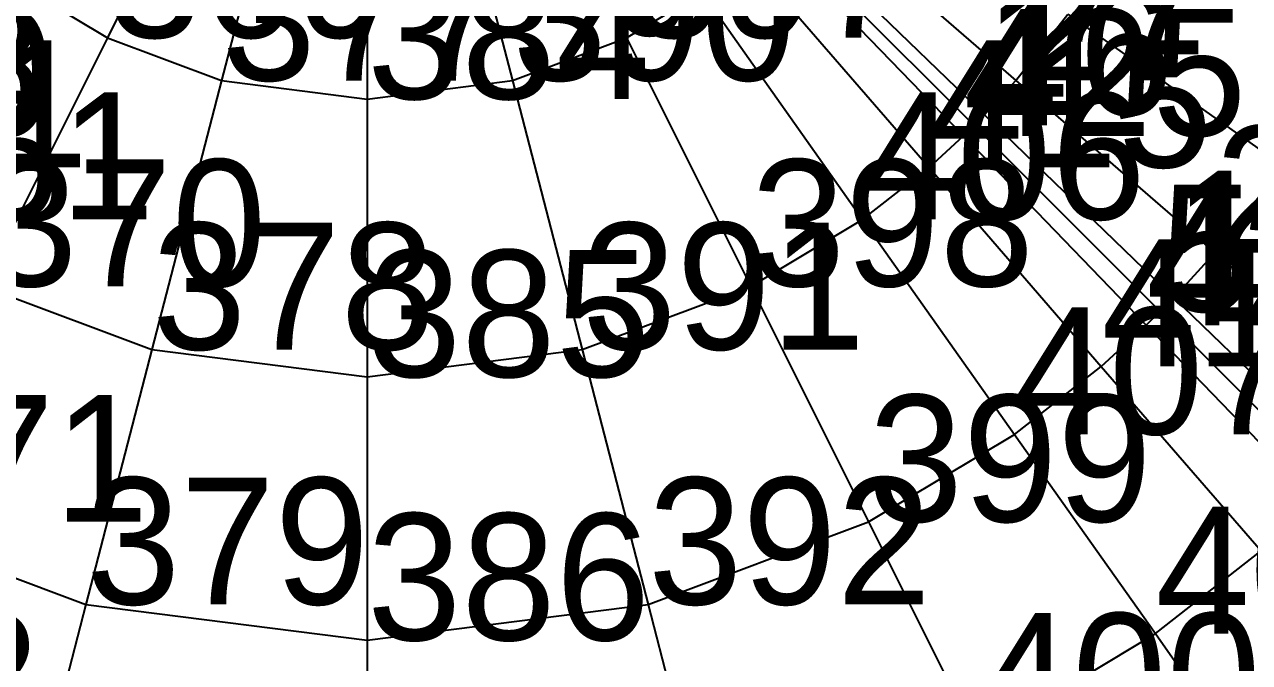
# Model space of a CAD drawing. Header units: metres. Extents: x -2.48 to 2.8, y -2.48 to 2.63.
# Drawn here: x -0.405 to 1.043, y -1.352 to -0.598 of the extents above; entities that cross this region are included whole.
import ezdxf

# ---------------------------------------------------------------- set-up
doc = ezdxf.new("R2010")
doc.units = ezdxf.units.M

msp = doc.modelspace()

# ---------------------------------------------------------------- linework, layer by layer
at = {"layer": 'ASSE', "color": 253}
for p, q in [((-0.154785, -0.30957, 2.780126), (-0.306922, -0.613843, 2.716026)), ((0.154785, -0.30957, 2.780126), (0.306922, -0.613843, 2.716026)), ((-0.086722, -0.335069, 2.780126), (-0.171961, -0.664405, 2.716026)), ((0, -0.34611, 2.780126), (0, -0.686298, 2.716026)), ((0.086722, -0.335069, 2.780126), (0.171961, -0.664405, 2.716026)), ((0.518792, -0.449287, 2.716026), (0.767073, -0.664305, 2.610773)), ((0.493623, -0.476803, 2.716026), (0.729858, -0.704989, 2.610773)), ((0.485286, -0.485286, 2.716026), (0.717531, -0.717531, 2.610773)), ((0.476803, -0.493623, 2.716026), (0.704989, -0.729858, 2.610773)), ((0.449287, -0.518792, 2.716026), (0.664305, -0.767073, 2.610773)), ((-0.396234, -0.56036, 2.716026), (-0.306922, -0.613843, 2.716026)), ((0.306922, -0.613843, 2.716026), (0.396234, -0.56036, 2.716026)), ((0.396234, -0.56036, 2.716026), (0.585862, -0.828534, 2.610773)), ((0.767073, -0.664305, 2.610773), (0.828534, -0.585862, 2.610773)), ((0.828534, -0.585862, 2.610773), (1.082532, -0.765466, 2.466761)), ((-0.306922, -0.613843, 2.716026), (-0.453807, -0.907613, 2.610773)), ((-0.306922, -0.613843, 2.716026), (-0.171961, -0.664405, 2.716026)), ((0.171961, -0.664405, 2.716026), (0.306922, -0.613843, 2.716026)), ((0.306922, -0.613843, 2.716026), (0.453807, -0.907613, 2.610773)), ((-0.171961, -0.664405, 2.716026), (-0.254257, -0.982373, 2.610773)), ((-0.171961, -0.664405, 2.716026), (0, -0.686298, 2.716026)), ((0, -0.686298, 2.716026), (0.171961, -0.664405, 2.716026)), ((0.171961, -0.664405, 2.716026), (0.254257, -0.982373, 2.610773)), ((0.729858, -0.704989, 2.610773), (0.767073, -0.664305, 2.610773)), ((0.767073, -0.664305, 2.610773), (1.00223, -0.867956, 2.466761)), ((0, -0.686298, 2.716026), (0, -1.014743, 2.610773)), ((0.717531, -0.717531, 2.610773), (0.729858, -0.704989, 2.610773)), ((0.729858, -0.704989, 2.610773), (0.953606, -0.921113, 2.466761)), ((0.704989, -0.729858, 2.610773), (0.717531, -0.717531, 2.610773)), ((0.717531, -0.717531, 2.610773), (0.9375, -0.9375, 2.466761)), ((0.664305, -0.767073, 2.610773), (0.704989, -0.729858, 2.610773)), ((0.704989, -0.729858, 2.610773), (0.921113, -0.953606, 2.466761)), ((0.585862, -0.828534, 2.610773), (0.664305, -0.767073, 2.610773)), ((0.664305, -0.767073, 2.610773), (0.867956, -1.00223, 2.466761)), ((1.00223, -0.867956, 2.466761), (1.082532, -0.765466, 2.466761)), ((0.453807, -0.907613, 2.610773), (0.585862, -0.828534, 2.610773)), ((0.585862, -0.828534, 2.610773), (0.765466, -1.082532, 2.466761)), ((0.953606, -0.921113, 2.466761), (1.00223, -0.867956, 2.466761)), ((1.00223, -0.867956, 2.466761), (1.220238, -1.056757, 2.287418)), ((-0.453807, -0.907613, 2.610773), (-0.254257, -0.982373, 2.610773)), ((0.254257, -0.982373, 2.610773), (0.453807, -0.907613, 2.610773)), ((0.453807, -0.907613, 2.610773), (0.592927, -1.185854, 2.466761)), ((0.9375, -0.9375, 2.466761), (0.953606, -0.921113, 2.466761)), ((0.953606, -0.921113, 2.466761), (1.161037, -1.121476, 2.287418)), ((0.921113, -0.953606, 2.466761), (0.9375, -0.9375, 2.466761)), ((0.9375, -0.9375, 2.466761), (1.141428, -1.141428, 2.287418)), ((0.867956, -1.00223, 2.466761), (0.921113, -0.953606, 2.466761)), ((0.921113, -0.953606, 2.466761), (1.121476, -1.161037, 2.287418)), ((-0.254257, -0.982373, 2.610773), (-0.332202, -1.283532, 2.466761)), ((-0.254257, -0.982373, 2.610773), (0, -1.014743, 2.610773)), ((0, -1.014743, 2.610773), (0.254257, -0.982373, 2.610773)), ((0.254257, -0.982373, 2.610773), (0.332202, -1.283532, 2.466761)), ((0.765466, -1.082532, 2.466761), (0.867956, -1.00223, 2.466761)), ((0.867956, -1.00223, 2.466761), (1.056757, -1.220238, 2.287418)), ((0, -1.014743, 2.610773), (0, -1.325825, 2.466761)), ((0.592927, -1.185854, 2.466761), (0.765466, -1.082532, 2.466761)), ((0.765466, -1.082532, 2.466761), (0.931972, -1.318007, 2.287418)), ((-0.592927, -1.185854, 2.466761), (-0.332202, -1.283532, 2.466761)), ((0.332202, -1.283532, 2.466761), (0.592927, -1.185854, 2.466761)), ((0.592927, -1.185854, 2.466761), (0.721902, -1.443805, 2.287418)), ((0.931972, -1.318007, 2.287418), (1.056757, -1.220238, 2.287418)), ((-0.332202, -1.283532, 2.466761), (-0.404464, -1.562729, 2.287418)), ((-0.332202, -1.283532, 2.466761), (0, -1.325825, 2.466761)), ((0, -1.325825, 2.466761), (0.332202, -1.283532, 2.466761)), ((0.332202, -1.283532, 2.466761), (0.404464, -1.562729, 2.287418)), ((0, -1.325825, 2.466761), (0, -1.614223, 2.287418)), ((0.721902, -1.443805, 2.287418), (0.931972, -1.318007, 2.287418)), ((0.931972, -1.318007, 2.287418), (1.082532, -1.530931, 2.077305))]:
    msp.add_line(p, q, dxfattribs=at)
at = {"layer": 'ESTRADOSSO'}
for p, q in [((-0.154785, -0.30957, 2.931288), (-0.306922, -0.613843, 2.870755)), ((0.154785, -0.30957, 2.931288), (0.306922, -0.613843, 2.870755)), ((-0.086722, -0.335069, 2.931288), (-0.171961, -0.664405, 2.870755)), ((0, -0.34611, 2.931288), (0, -0.686298, 2.870755)), ((0.086722, -0.335069, 2.931288), (0.171961, -0.664405, 2.870755)), ((0.518792, -0.449287, 2.870755), (0.767073, -0.664305, 2.771739)), ((0.493623, -0.476803, 2.870755), (0.729858, -0.704989, 2.771739)), ((0.485286, -0.485286, 2.870755), (0.717531, -0.717531, 2.771739)), ((0.476803, -0.493623, 2.870755), (0.704989, -0.729858, 2.771739)), ((0.449287, -0.518792, 2.870755), (0.664305, -0.767073, 2.771739)), ((-0.396234, -0.56036, 2.870755), (-0.306922, -0.613843, 2.870755)), ((0.306922, -0.613843, 2.870755), (0.396234, -0.56036, 2.870755)), ((0.396234, -0.56036, 2.870755), (0.585862, -0.828534, 2.771739)), ((0.767073, -0.664305, 2.771739), (0.828534, -0.585862, 2.771739)), ((0.828534, -0.585862, 2.771739), (1.082532, -0.765466, 2.637125)), ((-0.306922, -0.613843, 2.870755), (-0.453807, -0.907613, 2.771739)), ((-0.306922, -0.613843, 2.870755), (-0.171961, -0.664405, 2.870755)), ((0.171961, -0.664405, 2.870755), (0.306922, -0.613843, 2.870755)), ((0.306922, -0.613843, 2.870755), (0.453807, -0.907613, 2.771739)), ((-0.171961, -0.664405, 2.870755), (-0.254257, -0.982373, 2.771739)), ((-0.171961, -0.664405, 2.870755), (0, -0.686298, 2.870755)), ((0, -0.686298, 2.870755), (0.171961, -0.664405, 2.870755)), ((0.171961, -0.664405, 2.870755), (0.254257, -0.982373, 2.771739)), ((0.729858, -0.704989, 2.771739), (0.767073, -0.664305, 2.771739)), ((0.767073, -0.664305, 2.771739), (1.00223, -0.867956, 2.637125)), ((0, -0.686298, 2.870755), (0, -1.014743, 2.771739)), ((0.717531, -0.717531, 2.771739), (0.729858, -0.704989, 2.771739)), ((0.729858, -0.704989, 2.771739), (0.953606, -0.921113, 2.637125)), ((0.704989, -0.729858, 2.771739), (0.717531, -0.717531, 2.771739)), ((0.717531, -0.717531, 2.771739), (0.9375, -0.9375, 2.637125)), ((0.664305, -0.767073, 2.771739), (0.704989, -0.729858, 2.771739)), ((0.704989, -0.729858, 2.771739), (0.921113, -0.953606, 2.637125)), ((0.585862, -0.828534, 2.771739), (0.664305, -0.767073, 2.771739)), ((0.664305, -0.767073, 2.771739), (0.867956, -1.00223, 2.637125)), ((1.00223, -0.867956, 2.637125), (1.082532, -0.765466, 2.637125)), ((0.453807, -0.907613, 2.771739), (0.585862, -0.828534, 2.771739)), ((0.585862, -0.828534, 2.771739), (0.765466, -1.082532, 2.637125)), ((0.953606, -0.921113, 2.637125), (1.00223, -0.867956, 2.637125)), ((1.00223, -0.867956, 2.637125), (1.220238, -1.056757, 2.471139)), ((-0.453807, -0.907613, 2.771739), (-0.254257, -0.982373, 2.771739)), ((0.254257, -0.982373, 2.771739), (0.453807, -0.907613, 2.771739)), ((0.453807, -0.907613, 2.771739), (0.592927, -1.185854, 2.637125)), ((0.9375, -0.9375, 2.637125), (0.953606, -0.921113, 2.637125)), ((0.953606, -0.921113, 2.637125), (1.161037, -1.121476, 2.471139)), ((0.921113, -0.953606, 2.637125), (0.9375, -0.9375, 2.637125)), ((0.9375, -0.9375, 2.637125), (1.141428, -1.141428, 2.471139)), ((0.867956, -1.00223, 2.637125), (0.921113, -0.953606, 2.637125)), ((0.921113, -0.953606, 2.637125), (1.121476, -1.161037, 2.471139)), ((-0.254257, -0.982373, 2.771739), (-0.332202, -1.283532, 2.637125)), ((-0.254257, -0.982373, 2.771739), (0, -1.014743, 2.771739)), ((0, -1.014743, 2.771739), (0.254257, -0.982373, 2.771739)), ((0.254257, -0.982373, 2.771739), (0.332202, -1.283532, 2.637125)), ((0.765466, -1.082532, 2.637125), (0.867956, -1.00223, 2.637125)), ((0.867956, -1.00223, 2.637125), (1.056757, -1.220238, 2.471139)), ((0, -1.014743, 2.771739), (0, -1.325825, 2.637125)), ((0.592927, -1.185854, 2.637125), (0.765466, -1.082532, 2.637125)), ((0.765466, -1.082532, 2.637125), (0.931972, -1.318007, 2.471139)), ((-0.592927, -1.185854, 2.637125), (-0.332202, -1.283532, 2.637125)), ((0.332202, -1.283532, 2.637125), (0.592927, -1.185854, 2.637125)), ((0.592927, -1.185854, 2.637125), (0.721902, -1.443805, 2.471139)), ((0.931972, -1.318007, 2.471139), (1.056757, -1.220238, 2.471139)), ((-0.332202, -1.283532, 2.637125), (-0.404464, -1.562729, 2.471139)), ((-0.332202, -1.283532, 2.637125), (0, -1.325825, 2.637125)), ((0, -1.325825, 2.637125), (0.332202, -1.283532, 2.637125)), ((0.332202, -1.283532, 2.637125), (0.404464, -1.562729, 2.471139)), ((0, -1.325825, 2.637125), (0, -1.614223, 2.471139)), ((0.721902, -1.443805, 2.471139), (0.931972, -1.318007, 2.471139)), ((0.931972, -1.318007, 2.471139), (1.082532, -1.530931, 2.279609))]:
    msp.add_line(p, q, dxfattribs=at)
at = {"layer": 'fz', "color": 7}
for p, q in [((-0.306922, -0.613843, 2.870755), (-0.306922, -0.613843, 3.742755)), ((0.306922, -0.613843, 2.870755), (0.306922, -0.613843, 3.742755)), ((-0.171961, -0.664405, 2.870755), (-0.171961, -0.664405, 3.982755)), ((0.171961, -0.664405, 2.870755), (0.171961, -0.664405, 3.982755)), ((0.767073, -0.664305, 2.771739), (0.767073, -0.664305, 3.369739)), ((0, -0.686298, 2.870755), (0, -0.686298, 4.082755)), ((0.729858, -0.704989, 2.771739), (0.729858, -0.704989, 3.053739)), ((0.717531, -0.717531, 2.771739), (0.717531, -0.717531, 2.907739)), ((0.704989, -0.729858, 2.771739), (0.704989, -0.729858, 3.053739)), ((0.664305, -0.767073, 2.771739), (0.664305, -0.767073, 3.369739)), ((0.585862, -0.828534, 2.771739), (0.585862, -0.828534, 3.749739)), ((1.00223, -0.867956, 2.637125), (1.00223, -0.867956, 3.497125)), ((0.453807, -0.907613, 2.771739), (0.453807, -0.907613, 4.183739)), ((0.953606, -0.921113, 2.637125), (0.953606, -0.921113, 3.041125)), ((0.9375, -0.9375, 2.637125), (0.9375, -0.9375, 2.833125)), ((0.921113, -0.953606, 2.637125), (0.921113, -0.953606, 3.041125)), ((-0.254257, -0.982373, 2.771739), (-0.254257, -0.982373, 4.573739)), ((0.254257, -0.982373, 2.771739), (0.254257, -0.982373, 4.573739)), ((0.867956, -1.00223, 2.637125), (0.867956, -1.00223, 3.497125)), ((0, -1.014743, 2.771739), (0, -1.014743, 4.737739)), ((0.765466, -1.082532, 2.637125), (0.765466, -1.082532, 4.045125)), ((0.592927, -1.185854, 2.637125), (0.592927, -1.185854, 4.671125)), ((-0.332202, -1.283532, 2.637125), (-0.332202, -1.283532, 5.233125)), ((0.332202, -1.283532, 2.637125), (0.332202, -1.283532, 5.233125)), ((0, -1.325825, 2.637125), (0, -1.325825, 5.467125)), ((0.931972, -1.318007, 2.471139), (0.931972, -1.318007, 4.337139))]:
    msp.add_line(p, q, dxfattribs=at)
at = {"layer": 'INTERNAL'}
for p in [(-0.306922, -0.613843, 2.561298), (0.306922, -0.613843, 2.561298), (-0.171961, -0.664405, 2.561298), (0.171961, -0.664405, 2.561298), (0.767073, -0.664305, 2.449806), (0, -0.686298, 2.561298), (0.729858, -0.704989, 2.449806), (0.717531, -0.717531, 2.449806), (0.704989, -0.729858, 2.449806), (0.664305, -0.767073, 2.449806), (0.585862, -0.828534, 2.449806), (1.00223, -0.867956, 2.296397), (0.453807, -0.907613, 2.449806), (0.953606, -0.921113, 2.296397), (0.9375, -0.9375, 2.296397), (0.921113, -0.953606, 2.296397), (-0.254257, -0.982373, 2.449806), (0.254257, -0.982373, 2.449806), (0.867956, -1.00223, 2.296397), (0, -1.014743, 2.449806), (0.765466, -1.082532, 2.296397), (0.592927, -1.185854, 2.296397), (-0.332202, -1.283532, 2.296397), (0.332202, -1.283532, 2.296397), (0, -1.325825, 2.296397), (0.931972, -1.318007, 2.103696)]:
    msp.add_point(p, dxfattribs=at)
at = {"layer": 'INTRADOSSO'}
for p, q in [((-0.154785, -0.30957, 2.628965), (-0.306922, -0.613843, 2.561298)), ((0.154785, -0.30957, 2.628965), (0.306922, -0.613843, 2.561298)), ((-0.086722, -0.335069, 2.628965), (-0.171961, -0.664405, 2.561298)), ((0, -0.34611, 2.628965), (0, -0.686298, 2.561298)), ((0.086722, -0.335069, 2.628965), (0.171961, -0.664405, 2.561298)), ((0.518792, -0.449287, 2.561298), (0.767073, -0.664305, 2.449806)), ((0.493623, -0.476803, 2.561298), (0.729858, -0.704989, 2.449806)), ((0.485286, -0.485286, 2.561298), (0.717531, -0.717531, 2.449806)), ((0.476803, -0.493623, 2.561298), (0.704989, -0.729858, 2.449806)), ((0.449287, -0.518792, 2.561298), (0.664305, -0.767073, 2.449806)), ((-0.396234, -0.56036, 2.561298), (-0.306922, -0.613843, 2.561298)), ((0.306922, -0.613843, 2.561298), (0.396234, -0.56036, 2.561298)), ((0.396234, -0.56036, 2.561298), (0.585862, -0.828534, 2.449806)), ((0.767073, -0.664305, 2.449806), (0.828534, -0.585862, 2.449806)), ((0.828534, -0.585862, 2.449806), (1.082532, -0.765466, 2.296397)), ((-0.306922, -0.613843, 2.561298), (-0.453807, -0.907613, 2.449806)), ((-0.306922, -0.613843, 2.561298), (-0.171961, -0.664405, 2.561298)), ((0.171961, -0.664405, 2.561298), (0.306922, -0.613843, 2.561298)), ((0.306922, -0.613843, 2.561298), (0.453807, -0.907613, 2.449806)), ((-0.171961, -0.664405, 2.561298), (-0.254257, -0.982373, 2.449806)), ((-0.171961, -0.664405, 2.561298), (0, -0.686298, 2.561298)), ((0, -0.686298, 2.561298), (0.171961, -0.664405, 2.561298)), ((0.171961, -0.664405, 2.561298), (0.254257, -0.982373, 2.449806)), ((0.729858, -0.704989, 2.449806), (0.767073, -0.664305, 2.449806)), ((0.767073, -0.664305, 2.449806), (1.00223, -0.867956, 2.296397)), ((0, -0.686298, 2.561298), (0, -1.014743, 2.449806)), ((0.717531, -0.717531, 2.449806), (0.729858, -0.704989, 2.449806)), ((0.729858, -0.704989, 2.449806), (0.953606, -0.921113, 2.296397)), ((0.704989, -0.729858, 2.449806), (0.717531, -0.717531, 2.449806)), ((0.717531, -0.717531, 2.449806), (0.9375, -0.9375, 2.296397)), ((0.664305, -0.767073, 2.449806), (0.704989, -0.729858, 2.449806)), ((0.704989, -0.729858, 2.449806), (0.921113, -0.953606, 2.296397)), ((0.585862, -0.828534, 2.449806), (0.664305, -0.767073, 2.449806)), ((0.664305, -0.767073, 2.449806), (0.867956, -1.00223, 2.296397)), ((1.00223, -0.867956, 2.296397), (1.082532, -0.765466, 2.296397)), ((0.453807, -0.907613, 2.449806), (0.585862, -0.828534, 2.449806)), ((0.585862, -0.828534, 2.449806), (0.765466, -1.082532, 2.296397)), ((0.953606, -0.921113, 2.296397), (1.00223, -0.867956, 2.296397)), ((1.00223, -0.867956, 2.296397), (1.220238, -1.056757, 2.103696)), ((-0.453807, -0.907613, 2.449806), (-0.254257, -0.982373, 2.449806)), ((0.254257, -0.982373, 2.449806), (0.453807, -0.907613, 2.449806)), ((0.453807, -0.907613, 2.449806), (0.592927, -1.185854, 2.296397)), ((0.9375, -0.9375, 2.296397), (0.953606, -0.921113, 2.296397)), ((0.953606, -0.921113, 2.296397), (1.161037, -1.121476, 2.103696)), ((0.921113, -0.953606, 2.296397), (0.9375, -0.9375, 2.296397)), ((0.9375, -0.9375, 2.296397), (1.141428, -1.141428, 2.103696)), ((0.867956, -1.00223, 2.296397), (0.921113, -0.953606, 2.296397)), ((0.921113, -0.953606, 2.296397), (1.121476, -1.161037, 2.103696)), ((-0.254257, -0.982373, 2.449806), (-0.332202, -1.283532, 2.296397)), ((-0.254257, -0.982373, 2.449806), (0, -1.014743, 2.449806)), ((0, -1.014743, 2.449806), (0.254257, -0.982373, 2.449806)), ((0.254257, -0.982373, 2.449806), (0.332202, -1.283532, 2.296397)), ((0.765466, -1.082532, 2.296397), (0.867956, -1.00223, 2.296397)), ((0.867956, -1.00223, 2.296397), (1.056757, -1.220238, 2.103696)), ((0, -1.014743, 2.449806), (0, -1.325825, 2.296397)), ((0.592927, -1.185854, 2.296397), (0.765466, -1.082532, 2.296397)), ((0.765466, -1.082532, 2.296397), (0.931972, -1.318007, 2.103696)), ((-0.592927, -1.185854, 2.296397), (-0.332202, -1.283532, 2.296397)), ((0.332202, -1.283532, 2.296397), (0.592927, -1.185854, 2.296397)), ((0.592927, -1.185854, 2.296397), (0.721902, -1.443805, 2.103696)), ((0.931972, -1.318007, 2.103696), (1.056757, -1.220238, 2.103696)), ((-0.332202, -1.283532, 2.296397), (-0.404464, -1.562729, 2.103696)), ((-0.332202, -1.283532, 2.296397), (0, -1.325825, 2.296397)), ((0, -1.325825, 2.296397), (0.332202, -1.283532, 2.296397)), ((0.332202, -1.283532, 2.296397), (0.404464, -1.562729, 2.103696)), ((0, -1.325825, 2.296397), (0, -1.614223, 2.103696)), ((0.721902, -1.443805, 2.103696), (0.931972, -1.318007, 2.103696)), ((0.931972, -1.318007, 2.103696), (1.082532, -1.530931, 1.875))]:
    msp.add_line(p, q, dxfattribs=at)
at = {"layer": 'MAXSPINTA', "color": 41, "ltscale": 2.777184}
for p, q in [((-0.154785, -0.30957, 2.651013), (-0.306922, -0.613843, 2.634161)), ((0.154785, -0.30957, 2.651013), (0.306922, -0.613843, 2.634161))]:
    msp.add_line(p, q, dxfattribs=at)
at = {"layer": 'MAXSPINTA', "color": 41, "ltscale": 2.894168}
for p, q in [((-0.086722, -0.335069, 2.660092), (-0.171961, -0.664405, 2.657193)), ((0.086722, -0.335069, 2.660092), (0.171961, -0.664405, 2.657193))]:
    msp.add_line(p, q, dxfattribs=at)
at = {"layer": 'MAXSPINTA', "color": 41, "ltscale": 2.94524}
msp.add_line((0, -0.34611, 2.664333), (0, -0.686298, 2.66775), dxfattribs=at)
at = {"layer": 'MAXSPINTA', "color": 41, "ltscale": 2.771012}
for p, q in [((0.518792, -0.449287, 2.599857), (0.767073, -0.664305, 2.527224)), ((0.449287, -0.518792, 2.599857), (0.664305, -0.767073, 2.527224))]:
    msp.add_line(p, q, dxfattribs=at)
at = {"layer": 'MAXSPINTA', "color": 41, "ltscale": 2.583253}
for p, q in [((0.493623, -0.476803, 2.594738), (0.729858, -0.704989, 2.518059)), ((0.476803, -0.493623, 2.594738), (0.704989, -0.729858, 2.518059))]:
    msp.add_line(p, q, dxfattribs=at)
at = {"layer": 'MAXSPINTA', "color": 41, "ltscale": 2.495253}
msp.add_line((0.485286, -0.485286, 2.594141), (0.717531, -0.717531, 2.516972), dxfattribs=at)
at = {"layer": 'MAXSPINTA', "color": 41, "ltscale": 2.402866}
for p, q in [((-0.396234, -0.56036, 2.612865), (-0.306922, -0.613843, 2.634161)), ((0.306922, -0.613843, 2.634161), (0.396234, -0.56036, 2.612865))]:
    msp.add_line(p, q, dxfattribs=at)
at = {"layer": 'MAXSPINTA', "color": 41, "ltscale": 2.988758}
msp.add_line((0.396234, -0.56036, 2.612865), (0.585862, -0.828534, 2.549904), dxfattribs=at)
at = {"layer": 'MAXSPINTA', "color": 41, "ltscale": 2.41023}
for p, q in [((0.767073, -0.664305, 2.527224), (0.828534, -0.585862, 2.549904)), ((0.585862, -0.828534, 2.549904), (0.664305, -0.767073, 2.527224))]:
    msp.add_line(p, q, dxfattribs=at)
at = {"layer": 'MAXSPINTA', "color": 41, "ltscale": 3.401673}
for p, q in [((0.828534, -0.585862, 2.549904), (1.082532, -0.765466, 2.446904)), ((0.585862, -0.828534, 2.549904), (0.765466, -1.082532, 2.446904))]:
    msp.add_line(p, q, dxfattribs=at)
at = {"layer": 'MAXSPINTA', "color": 41, "ltscale": 3.234342}
for p, q in [((-0.306922, -0.613843, 2.634161), (-0.453807, -0.907613, 2.586023)), ((0.306922, -0.613843, 2.634161), (0.453807, -0.907613, 2.586023))]:
    msp.add_line(p, q, dxfattribs=at)
at = {"layer": 'MAXSPINTA', "color": 41, "ltscale": 2.390325}
for p, q in [((-0.306922, -0.613843, 2.634161), (-0.171961, -0.664405, 2.657193)), ((0.171961, -0.664405, 2.657193), (0.306922, -0.613843, 2.634161))]:
    msp.add_line(p, q, dxfattribs=at)
at = {"layer": 'MAXSPINTA', "color": 41, "ltscale": 3.458253}
for p, q in [((-0.171961, -0.664405, 2.657193), (-0.254257, -0.982373, 2.624014)), ((0.171961, -0.664405, 2.657193), (0.254257, -0.982373, 2.624014))]:
    msp.add_line(p, q, dxfattribs=at)
at = {"layer": 'MAXSPINTA', "color": 41, "ltscale": 2.370651}
for p, q in [((-0.171961, -0.664405, 2.657193), (0, -0.686298, 2.66775)), ((0, -0.686298, 2.66775), (0.171961, -0.664405, 2.657193))]:
    msp.add_line(p, q, dxfattribs=at)
at = {"layer": 'MAXSPINTA', "color": 41, "ltscale": 2.380393}
for p, q in [((0.729858, -0.704989, 2.518059), (0.767073, -0.664305, 2.527224)), ((0.664305, -0.767073, 2.527224), (0.704989, -0.729858, 2.518059))]:
    msp.add_line(p, q, dxfattribs=at)
at = {"layer": 'MAXSPINTA', "color": 41, "ltscale": 3.067204}
for p, q in [((0.767073, -0.664305, 2.527224), (1.00223, -0.867956, 2.414874)), ((0.664305, -0.767073, 2.527224), (0.867956, -1.00223, 2.414874))]:
    msp.add_line(p, q, dxfattribs=at)
at = {"layer": 'MAXSPINTA', "color": 41, "ltscale": 3.554487}
msp.add_line((0, -0.686298, 2.66775), (0, -1.014743, 2.64103), dxfattribs=at)
at = {"layer": 'MAXSPINTA', "color": 41, "ltscale": 2.351879}
for p, q in [((0.717531, -0.717531, 2.516972), (0.729858, -0.704989, 2.518059)), ((0.704989, -0.729858, 2.518059), (0.717531, -0.717531, 2.516972))]:
    msp.add_line(p, q, dxfattribs=at)
at = {"layer": 'MAXSPINTA', "color": 41, "ltscale": 2.776087}
for p, q in [((0.729858, -0.704989, 2.518059), (0.953606, -0.921113, 2.401571)), ((0.704989, -0.729858, 2.518059), (0.921113, -0.953606, 2.401571))]:
    msp.add_line(p, q, dxfattribs=at)
at = {"layer": 'MAXSPINTA', "color": 41, "ltscale": 2.638614}
msp.add_line((0.717531, -0.717531, 2.516972), (0.9375, -0.9375, 2.399964), dxfattribs=at)
at = {"layer": 'MAXSPINTA', "color": 41, "ltscale": 2.420225}
for p, q in [((1.00223, -0.867956, 2.414874), (1.082532, -0.765466, 2.446904)), ((0.765466, -1.082532, 2.446904), (0.867956, -1.00223, 2.414874))]:
    msp.add_line(p, q, dxfattribs=at)
at = {"layer": 'MAXSPINTA', "color": 41, "ltscale": 2.418023}
msp.add_line((0.453807, -0.907613, 2.586023), (0.585862, -0.828534, 2.549904), dxfattribs=at)
at = {"layer": 'MAXSPINTA', "color": 41, "ltscale": 2.387875}
for p, q in [((0.953606, -0.921113, 2.401571), (1.00223, -0.867956, 2.414874)), ((0.867956, -1.00223, 2.414874), (0.921113, -0.953606, 2.401571))]:
    msp.add_line(p, q, dxfattribs=at)
at = {"layer": 'MAXSPINTA', "color": 41, "ltscale": 3.464237}
for p, q in [((1.00223, -0.867956, 2.414874), (1.220238, -1.056757, 2.262728)), ((0.867956, -1.00223, 2.414874), (1.056757, -1.220238, 2.262728))]:
    msp.add_line(p, q, dxfattribs=at)
at = {"layer": 'MAXSPINTA', "color": 41, "ltscale": 2.397557}
for p, q in [((-0.453807, -0.907613, 2.586023), (-0.254257, -0.982373, 2.624014)), ((0.254257, -0.982373, 2.624014), (0.453807, -0.907613, 2.586023))]:
    msp.add_line(p, q, dxfattribs=at)
at = {"layer": 'MAXSPINTA', "color": 41, "ltscale": 3.77364}
msp.add_line((0.453807, -0.907613, 2.586023), (0.592927, -1.185854, 2.496518), dxfattribs=at)
at = {"layer": 'MAXSPINTA', "color": 41, "ltscale": 2.353129}
for p, q in [((0.9375, -0.9375, 2.399964), (0.953606, -0.921113, 2.401571)), ((0.921113, -0.953606, 2.401571), (0.9375, -0.9375, 2.399964))]:
    msp.add_line(p, q, dxfattribs=at)
at = {"layer": 'MAXSPINTA', "color": 41, "ltscale": 3.048243}
for p, q in [((0.953606, -0.921113, 2.401571), (1.161037, -1.121476, 2.246304)), ((0.921113, -0.953606, 2.401571), (1.121476, -1.161037, 2.246304))]:
    msp.add_line(p, q, dxfattribs=at)
at = {"layer": 'MAXSPINTA', "color": 41, "ltscale": 2.852727}
msp.add_line((0.9375, -0.9375, 2.399964), (1.141428, -1.141428, 2.244274), dxfattribs=at)
at = {"layer": 'MAXSPINTA', "color": 41, "ltscale": 4.107245}
for p, q in [((-0.254257, -0.982373, 2.624014), (-0.332202, -1.283532, 2.54718)), ((0.254257, -0.982373, 2.624014), (0.332202, -1.283532, 2.54718))]:
    msp.add_line(p, q, dxfattribs=at)
at = {"layer": 'MAXSPINTA', "color": 41, "ltscale": 2.37144}
for p, q in [((-0.254257, -0.982373, 2.624014), (0, -1.014743, 2.64103)), ((0, -1.014743, 2.64103), (0.254257, -0.982373, 2.624014))]:
    msp.add_line(p, q, dxfattribs=at)
at = {"layer": 'MAXSPINTA', "color": 61, "ltscale": 4.249624}
msp.add_line((0, -1.014743, 2.64103), (0, -1.325825, 2.569127), dxfattribs=at)
at = {"layer": 'MAXSPINTA', "color": 41, "ltscale": 2.424679}
msp.add_line((0.592927, -1.185854, 2.496518), (0.765466, -1.082532, 2.446904), dxfattribs=at)
at = {"layer": 'MAXSPINTA', "color": 41, "ltscale": 3.94546}
msp.add_line((0.765466, -1.082532, 2.446904), (0.931972, -1.318007, 2.301542), dxfattribs=at)
at = {"layer": 'MAXSPINTA', "color": 41, "ltscale": 2.399123}
for p, q in [((-0.592927, -1.185854, 2.496518), (-0.332202, -1.283532, 2.54718)), ((0.332202, -1.283532, 2.54718), (0.592927, -1.185854, 2.496518))]:
    msp.add_line(p, q, dxfattribs=at)
at = {"layer": 'MAXSPINTA', "color": 61, "ltscale": 4.480041}
msp.add_line((0.592927, -1.185854, 2.496518), (0.721902, -1.443805, 2.360666), dxfattribs=at)
at = {"layer": 'MAXSPINTA', "color": 41, "ltscale": 2.419562}
msp.add_line((0.931972, -1.318007, 2.301542), (1.056757, -1.220238, 2.262728), dxfattribs=at)
at = {"layer": 'MAXSPINTA', "color": 61, "ltscale": 4.959025}
for p, q in [((-0.332202, -1.283532, 2.54718), (-0.404464, -1.562729, 2.419431)), ((0.332202, -1.283532, 2.54718), (0.404464, -1.562729, 2.419431))]:
    msp.add_line(p, q, dxfattribs=at)
at = {"layer": 'MAXSPINTA', "color": 41, "ltscale": 2.371358}
for p, q in [((-0.332202, -1.283532, 2.54718), (0, -1.325825, 2.569127)), ((0, -1.325825, 2.569127), (0.332202, -1.283532, 2.54718))]:
    msp.add_line(p, q, dxfattribs=at)
at = {"layer": 'MAXSPINTA', "color": 61, "ltscale": 5.167333}
msp.add_line((0, -1.325825, 2.569127), (0, -1.614223, 2.443626), dxfattribs=at)
at = {"layer": 'MAXSPINTA', "color": 41, "ltscale": 2.421745}
msp.add_line((0.721902, -1.443805, 2.360666), (0.931972, -1.318007, 2.301542), dxfattribs=at)
at = {"layer": 'MAXSPINTA', "color": 61, "ltscale": 4.676599}
msp.add_line((0.931972, -1.318007, 2.301542), (1.082532, -1.530931, 2.116959), dxfattribs=at)
at = {"layer": 'MEDIONETWORK', "color": 21, "ltscale": 1.970158}
for p, q in [((-0.154785, -0.30957, 2.754418), (-0.306922, -0.613843, 2.728655)), ((0.154785, -0.30957, 2.754418), (0.306922, -0.613843, 2.728655))]:
    msp.add_line(p, q, dxfattribs=at)
at = {"layer": 'MEDIONETWORK', "color": 21, "ltscale": 2.051604}
for p, q in [((-0.086722, -0.335069, 2.76401), (-0.171961, -0.664405, 2.749422)), ((0.086722, -0.335069, 2.76401), (0.171961, -0.664405, 2.749422))]:
    msp.add_line(p, q, dxfattribs=at)
at = {"layer": 'MEDIONETWORK', "color": 21, "ltscale": 2.08684}
msp.add_line((0, -0.34611, 2.768321), (0, -0.686298, 2.757899), dxfattribs=at)
at = {"layer": 'MEDIONETWORK', "color": 21, "ltscale": 1.985055}
for p, q in [((0.518792, -0.449287, 2.693113), (0.767073, -0.664305, 2.604326)), ((0.449287, -0.518792, 2.693113), (0.664305, -0.767073, 2.604326))]:
    msp.add_line(p, q, dxfattribs=at)
at = {"layer": 'MEDIONETWORK', "color": 21, "ltscale": 1.851735}
for p, q in [((0.493623, -0.476803, 2.687276), (0.729858, -0.704989, 2.59427)), ((0.476803, -0.493623, 2.687276), (0.704989, -0.729858, 2.59427))]:
    msp.add_line(p, q, dxfattribs=at)
at = {"layer": 'MEDIONETWORK', "color": 21, "ltscale": 1.788839}
msp.add_line((0.485286, -0.485286, 2.686578), (0.717531, -0.717531, 2.593028), dxfattribs=at)
at = {"layer": 'MEDIONETWORK', "color": 21, "ltscale": 1.702244}
for p, q in [((-0.396234, -0.56036, 2.70723), (-0.306922, -0.613843, 2.728655)), ((0.306922, -0.613843, 2.728655), (0.396234, -0.56036, 2.70723))]:
    msp.add_line(p, q, dxfattribs=at)
at = {"layer": 'MEDIONETWORK', "color": 21, "ltscale": 2.139707}
msp.add_line((0.396234, -0.56036, 2.70723), (0.585862, -0.828534, 2.627236), dxfattribs=at)
at = {"layer": 'MEDIONETWORK', "color": 21, "ltscale": 1.707902}
for p, q in [((0.767073, -0.664305, 2.604326), (0.828534, -0.585862, 2.627236)), ((0.585862, -0.828534, 2.627236), (0.664305, -0.767073, 2.604326))]:
    msp.add_line(p, q, dxfattribs=at)
at = {"layer": 'MEDIONETWORK', "color": 41, "ltscale": 2.478052}
for p, q in [((0.828534, -0.585862, 2.627236), (1.082532, -0.765466, 2.497501)), ((0.585862, -0.828534, 2.627236), (0.765466, -1.082532, 2.497501))]:
    msp.add_line(p, q, dxfattribs=at)
at = {"layer": 'MEDIONETWORK', "color": 41, "ltscale": 2.317302}
for p, q in [((-0.306922, -0.613843, 2.728655), (-0.453807, -0.907613, 2.658731)), ((0.306922, -0.613843, 2.728655), (0.453807, -0.907613, 2.658731))]:
    msp.add_line(p, q, dxfattribs=at)
at = {"layer": 'MEDIONETWORK', "color": 21, "ltscale": 1.689002}
for p, q in [((-0.306922, -0.613843, 2.728655), (-0.171961, -0.664405, 2.749422)), ((0.171961, -0.664405, 2.749422), (0.306922, -0.613843, 2.728655))]:
    msp.add_line(p, q, dxfattribs=at)
at = {"layer": 'MEDIONETWORK', "color": 41, "ltscale": 2.484695}
for p, q in [((-0.171961, -0.664405, 2.749422), (-0.254257, -0.982373, 2.684057)), ((0.171961, -0.664405, 2.749422), (0.254257, -0.982373, 2.684057))]:
    msp.add_line(p, q, dxfattribs=at)
at = {"layer": 'MEDIONETWORK', "color": 21, "ltscale": 1.677912}
for p, q in [((-0.171961, -0.664405, 2.749422), (0, -0.686298, 2.757899)), ((0, -0.686298, 2.757899), (0.171961, -0.664405, 2.749422))]:
    msp.add_line(p, q, dxfattribs=at)
at = {"layer": 'MEDIONETWORK', "color": 21, "ltscale": 1.690527}
msp.add_line((0.729858, -0.704989, 2.59427), (0.767073, -0.664305, 2.604326), dxfattribs=at)
at = {"layer": 'MEDIONETWORK', "color": 41, "ltscale": 2.231158}
for p, q in [((0.767073, -0.664305, 2.604326), (1.00223, -0.867956, 2.467849)), ((0.664305, -0.767073, 2.604326), (0.867956, -1.00223, 2.467849))]:
    msp.add_line(p, q, dxfattribs=at)
at = {"layer": 'MEDIONETWORK', "color": 41, "ltscale": 2.559685}
msp.add_line((0, -0.686298, 2.757899), (0, -1.014743, 2.691667), dxfattribs=at)
at = {"layer": 'MEDIONETWORK', "color": 21, "ltscale": 1.666688}
for p, q in [((0.717531, -0.717531, 2.593028), (0.729858, -0.704989, 2.59427)), ((0.704989, -0.729858, 2.59427), (0.717531, -0.717531, 2.593028))]:
    msp.add_line(p, q, dxfattribs=at)
at = {"layer": 'MEDIONETWORK', "color": 21, "ltscale": 2.020299}
for p, q in [((0.729858, -0.704989, 2.59427), (0.953606, -0.921113, 2.453808)), ((0.704989, -0.729858, 2.59427), (0.921113, -0.953606, 2.453808))]:
    msp.add_line(p, q, dxfattribs=at)
at = {"layer": 'MEDIONETWORK', "color": 21, "ltscale": 1.920483}
msp.add_line((0.717531, -0.717531, 2.593028), (0.9375, -0.9375, 2.452012), dxfattribs=at)
at = {"layer": 'MEDIONETWORK', "color": 21, "ltscale": 1.690526}
msp.add_line((0.664305, -0.767073, 2.604326), (0.704989, -0.729858, 2.59427), dxfattribs=at)
at = {"layer": 'MEDIONETWORK', "color": 21, "ltscale": 1.707117}
for p, q in [((1.00223, -0.867956, 2.467849), (1.082532, -0.765466, 2.497501)), ((0.765466, -1.082532, 2.497501), (0.867956, -1.00223, 2.467849))]:
    msp.add_line(p, q, dxfattribs=at)
at = {"layer": 'MEDIONETWORK', "color": 21, "ltscale": 1.701822}
msp.add_line((0.453807, -0.907613, 2.658731), (0.585862, -0.828534, 2.627236), dxfattribs=at)
at = {"layer": 'MEDIONETWORK', "color": 21, "ltscale": 1.694388}
for p, q in [((0.953606, -0.921113, 2.453808), (1.00223, -0.867956, 2.467849)), ((0.867956, -1.00223, 2.467849), (0.921113, -0.953606, 2.453808))]:
    msp.add_line(p, q, dxfattribs=at)
at = {"layer": 'MEDIONETWORK', "color": 41, "ltscale": 2.572406}
for p, q in [((1.00223, -0.867956, 2.467849), (1.220238, -1.056757, 2.284276)), ((0.867956, -1.00223, 2.467849), (1.056757, -1.220238, 2.284276))]:
    msp.add_line(p, q, dxfattribs=at)
at = {"layer": 'MEDIONETWORK', "color": 21, "ltscale": 1.683476}
for p, q in [((-0.453807, -0.907613, 2.658731), (-0.254257, -0.982373, 2.684057)), ((0.254257, -0.982373, 2.684057), (0.453807, -0.907613, 2.658731))]:
    msp.add_line(p, q, dxfattribs=at)
at = {"layer": 'MEDIONETWORK', "color": 41, "ltscale": 2.773318}
msp.add_line((0.453807, -0.907613, 2.658731), (0.592927, -1.185854, 2.53204), dxfattribs=at)
at = {"layer": 'MEDIONETWORK', "color": 21, "ltscale": 1.667617}
for p, q in [((0.9375, -0.9375, 2.452012), (0.953606, -0.921113, 2.453808)), ((0.921113, -0.953606, 2.453808), (0.9375, -0.9375, 2.452012))]:
    msp.add_line(p, q, dxfattribs=at)
at = {"layer": 'MEDIONETWORK', "color": 41, "ltscale": 2.26284}
for p, q in [((0.953606, -0.921113, 2.453808), (1.161037, -1.121476, 2.26757)), ((0.921113, -0.953606, 2.453808), (1.121476, -1.161037, 2.26757))]:
    msp.add_line(p, q, dxfattribs=at)
at = {"layer": 'MEDIONETWORK', "color": 21, "ltscale": 2.117868}
msp.add_line((0.9375, -0.9375, 2.452012), (1.141428, -1.141428, 2.265336), dxfattribs=at)
at = {"layer": 'MEDIONETWORK', "color": 41, "ltscale": 3.083146}
for p, q in [((-0.254257, -0.982373, 2.684057), (-0.332202, -1.283532, 2.547792)), ((0.254257, -0.982373, 2.684057), (0.332202, -1.283532, 2.547792))]:
    msp.add_line(p, q, dxfattribs=at)
at = {"layer": 'MEDIONETWORK', "color": 21, "ltscale": 1.676622}
for p, q in [((-0.254257, -0.982373, 2.684057), (0, -1.014743, 2.691667)), ((0, -1.014743, 2.691667), (0.254257, -0.982373, 2.684057))]:
    msp.add_line(p, q, dxfattribs=at)
at = {"layer": 'MEDIONETWORK', "color": 41, "ltscale": 3.245006}
msp.add_line((0, -1.014743, 2.691667), (0, -1.325825, 2.54427), dxfattribs=at)
at = {"layer": 'MEDIONETWORK', "color": 21, "ltscale": 1.691701}
msp.add_line((0.592927, -1.185854, 2.53204), (0.765466, -1.082532, 2.497501), dxfattribs=at)
at = {"layer": 'MEDIONETWORK', "color": 41, "ltscale": 2.945535}
msp.add_line((0.765466, -1.082532, 2.497501), (0.931972, -1.318007, 2.316614), dxfattribs=at)
at = {"layer": 'MEDIONETWORK', "color": 21, "ltscale": 1.674403}
for p, q in [((-0.592927, -1.185854, 2.53204), (-0.332202, -1.283532, 2.547792)), ((0.332202, -1.283532, 2.547792), (0.592927, -1.185854, 2.53204))]:
    msp.add_line(p, q, dxfattribs=at)
at = {"layer": 'MEDIONETWORK', "color": 41, "ltscale": 3.426545}
msp.add_line((0.592927, -1.185854, 2.53204), (0.721902, -1.443805, 2.34403), dxfattribs=at)
at = {"layer": 'MEDIONETWORK', "color": 21, "ltscale": 1.69877}
msp.add_line((0.931972, -1.318007, 2.316614), (1.056757, -1.220238, 2.284276), dxfattribs=at)
at = {"layer": 'MEDIONETWORK', "color": 41, "ltscale": 4.022748}
for p, q in [((-0.332202, -1.283532, 2.547792), (-0.404464, -1.562729, 2.330202)), ((0.332202, -1.283532, 2.547792), (0.404464, -1.562729, 2.330202))]:
    msp.add_line(p, q, dxfattribs=at)
at = {"layer": 'MEDIONETWORK', "color": 21, "ltscale": 1.676012}
for p, q in [((-0.332202, -1.283532, 2.547792), (0, -1.325825, 2.54427)), ((0, -1.325825, 2.54427), (0.332202, -1.283532, 2.547792))]:
    msp.add_line(p, q, dxfattribs=at)
at = {"layer": 'MEDIONETWORK', "color": 61, "ltscale": 4.396059}
msp.add_line((0, -1.325825, 2.54427), (0, -1.614223, 2.300223), dxfattribs=at)
at = {"layer": 'MEDIONETWORK', "color": 21, "ltscale": 1.677703}
msp.add_line((0.721902, -1.443805, 2.34403), (0.931972, -1.318007, 2.316614), dxfattribs=at)
at = {"layer": 'MEDIONETWORK', "color": 41, "ltscale": 3.578973}
msp.add_line((0.931972, -1.318007, 2.316614), (1.082532, -1.530931, 2.090393), dxfattribs=at)
at = {"layer": 'MINSPINTA', "color": 21, "ltscale": 1.519204}
for p, q in [((-0.154785, -0.30957, 2.846322), (-0.306922, -0.613843, 2.812684)), ((0.154785, -0.30957, 2.846322), (0.306922, -0.613843, 2.812684))]:
    msp.add_line(p, q, dxfattribs=at)
at = {"layer": 'MINSPINTA', "color": 21, "ltscale": 1.579598}
for p, q in [((-0.086722, -0.335069, 2.859135), (-0.171961, -0.664405, 2.841125)), ((0.086722, -0.335069, 2.859135), (0.171961, -0.664405, 2.841125))]:
    msp.add_line(p, q, dxfattribs=at)
at = {"layer": 'MINSPINTA', "color": 21, "ltscale": 1.606142}
msp.add_line((0, -0.34611, 2.86496), (0, -0.686298, 2.853314), dxfattribs=at)
at = {"layer": 'MINSPINTA', "color": 21, "ltscale": 1.564435}
for p, q in [((0.518792, -0.449287, 2.76576), (0.767073, -0.664305, 2.649445)), ((0.449287, -0.518792, 2.76576), (0.664305, -0.767073, 2.649445))]:
    msp.add_line(p, q, dxfattribs=at)
at = {"layer": 'MINSPINTA', "color": 21, "ltscale": 1.462056}
for p, q in [((0.493623, -0.476803, 2.758145), (0.729858, -0.704989, 2.636552)), ((0.476803, -0.493623, 2.758145), (0.704989, -0.729858, 2.636552))]:
    msp.add_line(p, q, dxfattribs=at)
at = {"layer": 'MINSPINTA', "color": 21, "ltscale": 1.412741}
msp.add_line((0.485286, -0.485286, 2.757234), (0.717531, -0.717531, 2.634958), dxfattribs=at)
at = {"layer": 'MINSPINTA', "color": 21, "ltscale": 1.330082}
for p, q in [((-0.396234, -0.56036, 2.784254), (-0.306922, -0.613843, 2.812684)), ((0.306922, -0.613843, 2.812684), (0.396234, -0.56036, 2.784254))]:
    msp.add_line(p, q, dxfattribs=at)
at = {"layer": 'MINSPINTA', "color": 21, "ltscale": 1.680114}
msp.add_line((0.396234, -0.56036, 2.784254), (0.585862, -0.828534, 2.678932), dxfattribs=at)
at = {"layer": 'MINSPINTA', "color": 21, "ltscale": 1.335825}
for p, q in [((0.767073, -0.664305, 2.649445), (0.828534, -0.585862, 2.678932)), ((0.585862, -0.828534, 2.678932), (0.664305, -0.767073, 2.649445))]:
    msp.add_line(p, q, dxfattribs=at)
at = {"layer": 'MINSPINTA', "color": 21, "ltscale": 2.009889}
for p, q in [((0.828534, -0.585862, 2.678932), (1.082532, -0.765466, 2.507415)), ((0.585862, -0.828534, 2.678932), (0.765466, -1.082532, 2.507415))]:
    msp.add_line(p, q, dxfattribs=at)
at = {"layer": 'MINSPINTA', "color": 21, "ltscale": 1.811458}
for p, q in [((-0.306922, -0.613843, 2.812684), (-0.453807, -0.907613, 2.720613)), ((0.306922, -0.613843, 2.812684), (0.453807, -0.907613, 2.720613))]:
    msp.add_line(p, q, dxfattribs=at)
at = {"layer": 'MINSPINTA', "color": 21, "ltscale": 1.311317}
for p, q in [((-0.306922, -0.613843, 2.812684), (-0.171961, -0.664405, 2.841125)), ((0.171961, -0.664405, 2.841125), (0.306922, -0.613843, 2.812684))]:
    msp.add_line(p, q, dxfattribs=at)
at = {"layer": 'MINSPINTA', "color": 21, "ltscale": 1.934896}
for p, q in [((-0.171961, -0.664405, 2.841125), (-0.254257, -0.982373, 2.757704)), ((0.171961, -0.664405, 2.841125), (0.254257, -0.982373, 2.757704))]:
    msp.add_line(p, q, dxfattribs=at)
at = {"layer": 'MINSPINTA', "color": 21, "ltscale": 1.292901}
for p, q in [((-0.171961, -0.664405, 2.841125), (0, -0.686298, 2.853314)), ((0, -0.686298, 2.853314), (0.171961, -0.664405, 2.841125))]:
    msp.add_line(p, q, dxfattribs=at)
at = {"layer": 'MINSPINTA', "color": 21, "ltscale": 1.314377}
for p, q in [((0.729858, -0.704989, 2.636552), (0.767073, -0.664305, 2.649445)), ((0.664305, -0.767073, 2.649445), (0.704989, -0.729858, 2.636552))]:
    msp.add_line(p, q, dxfattribs=at)
at = {"layer": 'MINSPINTA', "color": 21, "ltscale": 1.812217}
for p, q in [((0.767073, -0.664305, 2.649445), (1.00223, -0.867956, 2.471183)), ((0.664305, -0.767073, 2.649445), (0.867956, -1.00223, 2.471183))]:
    msp.add_line(p, q, dxfattribs=at)
at = {"layer": 'MINSPINTA', "color": 21, "ltscale": 1.989635}
msp.add_line((0, -0.686298, 2.853314), (0, -1.014743, 2.771739), dxfattribs=at)
at = {"layer": 'MINSPINTA', "color": 21, "ltscale": 1.284683}
for p, q in [((0.717531, -0.717531, 2.634958), (0.729858, -0.704989, 2.636552)), ((0.704989, -0.729858, 2.636552), (0.717531, -0.717531, 2.634958))]:
    msp.add_line(p, q, dxfattribs=at)
at = {"layer": 'MINSPINTA', "color": 21, "ltscale": 1.643115}
for p, q in [((0.729858, -0.704989, 2.636552), (0.953606, -0.921113, 2.453935)), ((0.704989, -0.729858, 2.636552), (0.921113, -0.953606, 2.453935))]:
    msp.add_line(p, q, dxfattribs=at)
at = {"layer": 'MINSPINTA', "color": 21, "ltscale": 1.562279}
msp.add_line((0.717531, -0.717531, 2.634958), (0.9375, -0.9375, 2.451707), dxfattribs=at)
at = {"layer": 'MINSPINTA', "color": 21, "ltscale": 1.329608}
for p, q in [((1.00223, -0.867956, 2.471183), (1.082532, -0.765466, 2.507415)), ((0.765466, -1.082532, 2.507415), (0.867956, -1.00223, 2.471183))]:
    msp.add_line(p, q, dxfattribs=at)
at = {"layer": 'MINSPINTA', "color": 21, "ltscale": 1.329283}
msp.add_line((0.453807, -0.907613, 2.720613), (0.585862, -0.828534, 2.678932), dxfattribs=at)
at = {"layer": 'MINSPINTA', "color": 21, "ltscale": 1.316028}
for p, q in [((0.953606, -0.921113, 2.453935), (1.00223, -0.867956, 2.471183)), ((0.867956, -1.00223, 2.471183), (0.921113, -0.953606, 2.453935))]:
    msp.add_line(p, q, dxfattribs=at)
at = {"layer": 'MINSPINTA', "color": 21, "ltscale": 2.16708}
for p, q in [((1.00223, -0.867956, 2.471183), (1.220238, -1.056757, 2.232687)), ((0.867956, -1.00223, 2.471183), (1.056757, -1.220238, 2.232687))]:
    msp.add_line(p, q, dxfattribs=at)
at = {"layer": 'MINSPINTA', "color": 21, "ltscale": 1.30583}
for p, q in [((-0.453807, -0.907613, 2.720613), (-0.254257, -0.982373, 2.757704)), ((0.254257, -0.982373, 2.757704), (0.453807, -0.907613, 2.720613))]:
    msp.add_line(p, q, dxfattribs=at)
at = {"layer": 'MINSPINTA', "color": 41, "ltscale": 2.248324}
msp.add_line((0.453807, -0.907613, 2.720613), (0.592927, -1.185854, 2.551987), dxfattribs=at)
at = {"layer": 'MINSPINTA', "color": 21, "ltscale": 1.285435}
for p, q in [((0.9375, -0.9375, 2.451707), (0.953606, -0.921113, 2.453935)), ((0.921113, -0.953606, 2.453935), (0.9375, -0.9375, 2.451707))]:
    msp.add_line(p, q, dxfattribs=at)
at = {"layer": 'MINSPINTA', "color": 21, "ltscale": 1.902398}
for p, q in [((0.953606, -0.921113, 2.453935), (1.161037, -1.121476, 2.214174)), ((0.921113, -0.953606, 2.453935), (1.121476, -1.161037, 2.214174))]:
    msp.add_line(p, q, dxfattribs=at)
at = {"layer": 'MINSPINTA', "color": 21, "ltscale": 1.780327}
msp.add_line((0.9375, -0.9375, 2.451707), (1.141428, -1.141428, 2.211603), dxfattribs=at)
at = {"layer": 'MINSPINTA', "color": 41, "ltscale": 2.49429}
for p, q in [((-0.254257, -0.982373, 2.757704), (-0.332202, -1.283532, 2.582504)), ((0.254257, -0.982373, 2.757704), (0.332202, -1.283532, 2.582504))]:
    msp.add_line(p, q, dxfattribs=at)
at = {"layer": 'MINSPINTA', "color": 21, "ltscale": 1.29163}
for p, q in [((-0.254257, -0.982373, 2.757704), (0, -1.014743, 2.771739)), ((0, -1.014743, 2.771739), (0.254257, -0.982373, 2.757704))]:
    msp.add_line(p, q, dxfattribs=at)
at = {"layer": 'MINSPINTA', "color": 41, "ltscale": 2.615108}
msp.add_line((0, -1.014743, 2.771739), (0, -1.325825, 2.589595), dxfattribs=at)
at = {"layer": 'MINSPINTA', "color": 21, "ltscale": 1.31422}
msp.add_line((0.592927, -1.185854, 2.551987), (0.765466, -1.082532, 2.507415), dxfattribs=at)
at = {"layer": 'MINSPINTA', "color": 41, "ltscale": 2.50102}
msp.add_line((0.765466, -1.082532, 2.507415), (0.931972, -1.318007, 2.26677), dxfattribs=at)
at = {"layer": 'MINSPINTA', "color": 21, "ltscale": 1.294206}
for p, q in [((-0.592927, -1.185854, 2.551987), (-0.332202, -1.283532, 2.582504)), ((0.332202, -1.283532, 2.582504), (0.592927, -1.185854, 2.551987))]:
    msp.add_line(p, q, dxfattribs=at)
at = {"layer": 'MINSPINTA', "color": 41, "ltscale": 2.943302}
msp.add_line((0.592927, -1.185854, 2.551987), (0.721902, -1.443805, 2.298044), dxfattribs=at)
at = {"layer": 'MINSPINTA', "color": 21, "ltscale": 1.310201}
msp.add_line((0.931972, -1.318007, 2.26677), (1.056757, -1.220238, 2.232687), dxfattribs=at)
at = {"layer": 'MINSPINTA', "color": 41, "ltscale": 3.450674}
for p, q in [((-0.332202, -1.283532, 2.582504), (-0.404464, -1.562729, 2.301457)), ((0.332202, -1.283532, 2.582504), (0.404464, -1.562729, 2.301457))]:
    msp.add_line(p, q, dxfattribs=at)
at = {"layer": 'MINSPINTA', "color": 21, "ltscale": 1.290014}
for p, q in [((-0.332202, -1.283532, 2.582504), (0, -1.325825, 2.589595)), ((0, -1.325825, 2.589595), (0.332202, -1.283532, 2.582504))]:
    msp.add_line(p, q, dxfattribs=at)
at = {"layer": 'MINSPINTA', "color": 41, "ltscale": 3.723027}
msp.add_line((0, -1.325825, 2.589595), (0, -1.614223, 2.290115), dxfattribs=at)
at = {"layer": 'MINSPINTA', "color": 21, "ltscale": 1.293504}
msp.add_line((0.721902, -1.443805, 2.298044), (0.931972, -1.318007, 2.26677), dxfattribs=at)
at = {"layer": 'MINSPINTA', "color": 41, "ltscale": 3.194289}
msp.add_line((0.931972, -1.318007, 2.26677), (1.082532, -1.530931, 1.962959), dxfattribs=at)

# ---------------------------------------------------------------- texts
at = {"layer": 'ID-NODES'}
for s, p in [('369', (-0.306922, -0.613843, 2.561298)), ('397', (0.306922, -0.613843, 2.561298)), ('377', (-0.171961, -0.664405, 2.561298)), ('390', (0.171961, -0.664405, 2.561298)), ('27', (0.767073, -0.664305, 2.449806)), ('384', (0, -0.686298, 2.561298)), ('16', (0.729858, -0.704989, 2.449806)), ('328', (-0.717531, -0.717531, 2.449806)), ('340', (-0.704989, -0.729858, 2.449806)), ('425', (0.704989, -0.729858, 2.449806)), ('4', (0.717531, -0.717531, 2.449806)), ('351', (-0.664305, -0.767073, 2.449806)), ('415', (0.664305, -0.767073, 2.449806)), ('361', (-0.585862, -0.828534, 2.449806)), ('406', (0.585862, -0.828534, 2.449806)), ('28', (1.00223, -0.867956, 2.296397)), ('370', (-0.453807, -0.907613, 2.449806)), ('398', (0.453807, -0.907613, 2.449806)), ('17', (0.953606, -0.921113, 2.296397)), ('5', (0.9375, -0.9375, 2.296397)), ('426', (0.921113, -0.953606, 2.296397)), ('378', (-0.254257, -0.982373, 2.449806)), ('391', (0.254257, -0.982373, 2.449806)), ('416', (0.867956, -1.00223, 2.296397)), ('385', (0, -1.014743, 2.449806)), ('407', (0.765466, -1.082532, 2.296397)), ('371', (-0.592927, -1.185854, 2.296397)), ('399', (0.592927, -1.185854, 2.296397)), ('379', (-0.332202, -1.283532, 2.296397)), ('392', (0.332202, -1.283532, 2.296397)), ('408', (0.931972, -1.318007, 2.103696)), ('386', (0, -1.325825, 2.296397)), ('372', (-0.721902, -1.443805, 2.103696)), ('400', (0.721902, -1.443805, 2.103696))]:
    msp.add_text(s, height=0.15, dxfattribs=at).set_placement(p)

doc.saveas('drawing.dxf')
